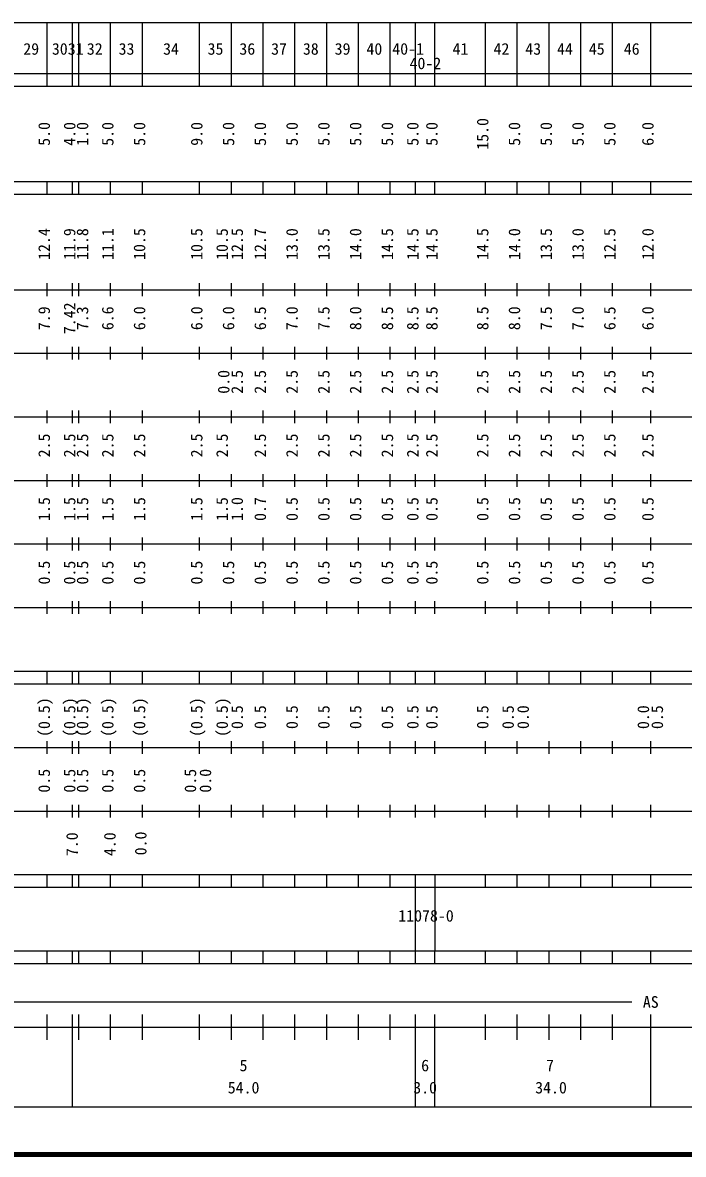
# Model space of a CAD drawing. Units: millimetres on the paper, enlarged 1000 times. Extents: x 40000 to 680000, y 20000 to 380000.
# Drawn here: x 460148 to 564131, y 20000 to 198000 of the extents above; entities that cross this region are included whole.
import ezdxf
from ezdxf.enums import TextEntityAlignment as Align

# ---------------------------------------------------------------- set-up
doc = ezdxf.new("R2010")
doc.units = ezdxf.units.MM
doc.header["$LTSCALE"] = 1000
doc.layers.add('M-TTL', color=2, linetype='Continuous', lineweight=140)
doc.layers.add('M-TTL-BAND', color=7, linetype='Continuous', lineweight=25)
doc.styles.add('ＭＳ ゴシック', font='')
doc.styles.get('ＭＳ ゴシック').set_extended_font_data('MS Gothic')

msp = doc.modelspace()

# ---------------------------------------------------------------- linework, layer by layer
at = {"layer": 'M-TTL'}
msp.add_line((40000, 20000), (680000, 20000), dxfattribs=at)
at = {"layer": 'M-TTL-BAND'}
for p, q in [((68000, 198000), (579000, 198000)), ((464000, 188000), (464000, 198000)), ((468000, 188000), (468000, 198000)), ((469000, 188000), (469000, 198000)), ((474000, 188000), (474000, 198000)), ((479000, 188000), (479000, 198000)), ((488000, 188000), (488000, 198000)), ((493000, 188000), (493000, 198000)), ((498000, 188000), (498000, 198000)), ((503000, 188000), (503000, 198000)), ((508000, 188000), (508000, 198000)), ((513000, 188000), (513000, 198000)), ((518000, 188000), (518000, 198000)), ((522000, 188000), (522000, 198000)), ((525000, 188000), (525000, 198000)), ((533000, 188000), (533000, 198000)), ((538000, 188000), (538000, 198000)), ((543000, 188000), (543000, 198000)), ((548000, 188000), (548000, 198000)), ((553000, 188000), (553000, 198000)), ((559000, 188000), (559000, 198000)), ((40000, 190000), (579000, 190000)), ((40000, 188000), (579000, 188000)), ((40000, 173000), (579000, 173000)), ((464000, 171000), (464000, 173000)), ((468000, 171000), (468000, 173000)), ((469000, 171000), (469000, 173000)), ((474000, 171000), (474000, 173000)), ((479000, 171000), (479000, 173000)), ((488000, 171000), (488000, 173000)), ((493000, 171000), (493000, 173000)), ((498000, 171000), (498000, 173000)), ((503000, 171000), (503000, 173000)), ((508000, 171000), (508000, 173000)), ((513000, 171000), (513000, 173000)), ((518000, 171000), (518000, 173000)), ((522000, 171000), (522000, 173000)), ((525000, 171000), (525000, 173000)), ((533000, 171000), (533000, 173000)), ((538000, 171000), (538000, 173000)), ((543000, 171000), (543000, 173000)), ((548000, 171000), (548000, 173000)), ((553000, 171000), (553000, 173000)), ((559000, 171000), (559000, 173000)), ((40000, 171000), (579000, 171000)), ((464000, 155000), (464000, 157000)), ((468000, 155000), (468000, 157000)), ((469000, 155000), (469000, 157000)), ((474000, 155000), (474000, 157000)), ((479000, 155000), (479000, 157000)), ((488000, 155000), (488000, 157000)), ((493000, 155000), (493000, 157000)), ((498000, 155000), (498000, 157000)), ((503000, 155000), (503000, 157000)), ((508000, 155000), (508000, 157000)), ((513000, 155000), (513000, 157000)), ((518000, 155000), (518000, 157000)), ((522000, 155000), (522000, 157000)), ((525000, 155000), (525000, 157000)), ((533000, 155000), (533000, 157000)), ((538000, 155000), (538000, 157000)), ((543000, 155000), (543000, 157000)), ((548000, 155000), (548000, 157000)), ((553000, 155000), (553000, 157000)), ((559000, 155000), (559000, 157000)), ((40000, 156000), (579000, 156000)), ((46000, 146000), (579000, 146000)), ((464000, 145000), (464000, 147000)), ((468000, 145000), (468000, 147000)), ((469000, 145000), (469000, 147000)), ((474000, 145000), (474000, 147000)), ((479000, 145000), (479000, 147000)), ((488000, 145000), (488000, 147000)), ((493000, 145000), (493000, 147000)), ((498000, 145000), (498000, 147000)), ((503000, 145000), (503000, 147000)), ((508000, 145000), (508000, 147000)), ((513000, 145000), (513000, 147000)), ((518000, 145000), (518000, 147000)), ((522000, 145000), (522000, 147000)), ((525000, 145000), (525000, 147000)), ((533000, 145000), (533000, 147000)), ((538000, 145000), (538000, 147000)), ((543000, 145000), (543000, 147000)), ((548000, 145000), (548000, 147000)), ((553000, 145000), (553000, 147000)), ((559000, 145000), (559000, 147000)), ((52000, 136000), (579000, 136000)), ((464000, 135000), (464000, 137000)), ((468000, 135000), (468000, 137000)), ((469000, 135000), (469000, 137000)), ((474000, 135000), (474000, 137000)), ((479000, 135000), (479000, 137000)), ((488000, 135000), (488000, 137000)), ((493000, 135000), (493000, 137000)), ((498000, 135000), (498000, 137000)), ((503000, 135000), (503000, 137000)), ((508000, 135000), (508000, 137000)), ((513000, 135000), (513000, 137000)), ((518000, 135000), (518000, 137000)), ((522000, 135000), (522000, 137000)), ((525000, 135000), (525000, 137000)), ((533000, 135000), (533000, 137000)), ((538000, 135000), (538000, 137000)), ((543000, 135000), (543000, 137000)), ((548000, 135000), (548000, 137000)), ((553000, 135000), (553000, 137000)), ((559000, 135000), (559000, 137000)), ((464000, 125000), (464000, 127000)), ((468000, 125000), (468000, 127000)), ((469000, 125000), (469000, 127000)), ((474000, 125000), (474000, 127000)), ((479000, 125000), (479000, 127000)), ((488000, 125000), (488000, 127000)), ((493000, 125000), (493000, 127000)), ((498000, 125000), (498000, 127000)), ((503000, 125000), (503000, 127000)), ((508000, 125000), (508000, 127000)), ((513000, 125000), (513000, 127000)), ((518000, 125000), (518000, 127000)), ((522000, 125000), (522000, 127000)), ((525000, 125000), (525000, 127000)), ((533000, 125000), (533000, 127000)), ((538000, 125000), (538000, 127000)), ((543000, 125000), (543000, 127000)), ((548000, 125000), (548000, 127000)), ((553000, 125000), (553000, 127000)), ((559000, 125000), (559000, 127000)), ((46000, 126000), (579000, 126000)), ((52000, 116000), (579000, 116000)), ((464000, 115000), (464000, 117000)), ((468000, 115000), (468000, 117000)), ((469000, 115000), (469000, 117000)), ((474000, 115000), (474000, 117000)), ((479000, 115000), (479000, 117000)), ((488000, 115000), (488000, 117000)), ((493000, 115000), (493000, 117000)), ((498000, 115000), (498000, 117000)), ((503000, 115000), (503000, 117000)), ((508000, 115000), (508000, 117000)), ((513000, 115000), (513000, 117000)), ((518000, 115000), (518000, 117000)), ((522000, 115000), (522000, 117000)), ((525000, 115000), (525000, 117000)), ((533000, 115000), (533000, 117000)), ((538000, 115000), (538000, 117000)), ((543000, 115000), (543000, 117000)), ((548000, 115000), (548000, 117000)), ((553000, 115000), (553000, 117000)), ((559000, 115000), (559000, 117000)), ((464000, 105000), (464000, 107000)), ((468000, 105000), (468000, 107000)), ((469000, 105000), (469000, 107000)), ((474000, 105000), (474000, 107000)), ((479000, 105000), (479000, 107000)), ((488000, 105000), (488000, 107000)), ((493000, 105000), (493000, 107000)), ((498000, 105000), (498000, 107000)), ((503000, 105000), (503000, 107000)), ((508000, 105000), (508000, 107000)), ((513000, 105000), (513000, 107000)), ((518000, 105000), (518000, 107000)), ((522000, 105000), (522000, 107000)), ((525000, 105000), (525000, 107000)), ((533000, 105000), (533000, 107000)), ((538000, 105000), (538000, 107000)), ((543000, 105000), (543000, 107000)), ((548000, 105000), (548000, 107000)), ((553000, 105000), (553000, 107000)), ((559000, 105000), (559000, 107000)), ((46000, 106000), (579000, 106000)), ((40000, 96000), (579000, 96000)), ((464000, 94000), (464000, 96000)), ((468000, 94000), (468000, 96000)), ((469000, 94000), (469000, 96000)), ((474000, 94000), (474000, 96000)), ((479000, 94000), (479000, 96000)), ((488000, 94000), (488000, 96000)), ((493000, 94000), (493000, 96000)), ((498000, 94000), (498000, 96000)), ((503000, 94000), (503000, 96000)), ((508000, 94000), (508000, 96000)), ((513000, 94000), (513000, 96000)), ((518000, 94000), (518000, 96000)), ((522000, 94000), (522000, 96000)), ((525000, 94000), (525000, 96000)), ((533000, 94000), (533000, 96000)), ((538000, 94000), (538000, 96000)), ((543000, 94000), (543000, 96000)), ((548000, 94000), (548000, 96000)), ((553000, 94000), (553000, 96000)), ((559000, 94000), (559000, 96000)), ((40000, 94000), (579000, 94000)), ((49000, 84000), (579000, 84000)), ((464000, 83000), (464000, 85000)), ((468000, 83000), (468000, 85000)), ((469000, 83000), (469000, 85000)), ((474000, 83000), (474000, 85000)), ((479000, 83000), (479000, 85000)), ((488000, 83000), (488000, 85000)), ((493000, 83000), (493000, 85000)), ((498000, 83000), (498000, 85000)), ((503000, 83000), (503000, 85000)), ((508000, 83000), (508000, 85000)), ((513000, 83000), (513000, 85000)), ((518000, 83000), (518000, 85000)), ((522000, 83000), (522000, 85000)), ((525000, 83000), (525000, 85000)), ((533000, 83000), (533000, 85000)), ((538000, 83000), (538000, 85000)), ((543000, 83000), (543000, 85000)), ((548000, 83000), (548000, 85000)), ((553000, 83000), (553000, 85000)), ((559000, 83000), (559000, 85000)), ((464000, 73000), (464000, 75000)), ((468000, 73000), (468000, 75000)), ((469000, 73000), (469000, 75000)), ((474000, 73000), (474000, 75000)), ((479000, 73000), (479000, 75000)), ((488000, 73000), (488000, 75000)), ((493000, 73000), (493000, 75000)), ((498000, 73000), (498000, 75000)), ((503000, 73000), (503000, 75000)), ((508000, 73000), (508000, 75000)), ((513000, 73000), (513000, 75000)), ((518000, 73000), (518000, 75000)), ((522000, 73000), (522000, 75000)), ((525000, 73000), (525000, 75000)), ((533000, 73000), (533000, 75000)), ((538000, 73000), (538000, 75000)), ((543000, 73000), (543000, 75000)), ((548000, 73000), (548000, 75000)), ((553000, 73000), (553000, 75000)), ((559000, 73000), (559000, 75000)), ((40000, 74000), (579000, 74000)), ((40000, 64000), (579000, 64000)), ((464000, 62000), (464000, 64000)), ((468000, 62000), (468000, 64000)), ((469000, 62000), (469000, 64000)), ((474000, 62000), (474000, 64000)), ((479000, 62000), (479000, 64000)), ((488000, 62000), (488000, 64000)), ((493000, 62000), (493000, 64000)), ((498000, 62000), (498000, 64000)), ((503000, 62000), (503000, 64000)), ((508000, 62000), (508000, 64000)), ((513000, 62000), (513000, 64000)), ((518000, 62000), (518000, 64000)), ((522000, 52000), (522000, 64000)), ((525000, 64000), (525000, 52000)), ((533000, 62000), (533000, 64000)), ((538000, 62000), (538000, 64000)), ((543000, 62000), (543000, 64000)), ((548000, 62000), (548000, 64000)), ((553000, 62000), (553000, 64000)), ((559000, 62000), (559000, 64000)), ((40000, 62000), (579000, 62000)), ((40000, 52000), (579000, 52000)), ((464000, 50000), (464000, 52000)), ((468000, 50000), (468000, 52000)), ((469000, 50000), (469000, 52000)), ((474000, 50000), (474000, 52000)), ((479000, 50000), (479000, 52000)), ((488000, 50000), (488000, 52000)), ((493000, 50000), (493000, 52000)), ((498000, 50000), (498000, 52000)), ((503000, 50000), (503000, 52000)), ((508000, 50000), (508000, 52000)), ((513000, 50000), (513000, 52000)), ((518000, 50000), (518000, 52000)), ((522000, 50000), (522000, 52000)), ((525000, 50000), (525000, 52000)), ((533000, 50000), (533000, 52000)), ((538000, 50000), (538000, 52000)), ((543000, 50000), (543000, 52000)), ((548000, 50000), (548000, 52000)), ((553000, 50000), (553000, 52000)), ((559000, 50000), (559000, 52000)), ((40000, 50000), (579000, 50000)), ((71000, 44000), (556000, 44000)), ((464000, 38000), (464000, 42000)), ((468000, 27500), (468000, 42000)), ((469000, 38000), (469000, 42000)), ((474000, 38000), (474000, 42000)), ((479000, 38000), (479000, 42000)), ((488000, 38000), (488000, 42000)), ((493000, 38000), (493000, 42000)), ((498000, 38000), (498000, 42000)), ((503000, 38000), (503000, 42000)), ((508000, 38000), (508000, 42000)), ((513000, 38000), (513000, 42000)), ((518000, 38000), (518000, 42000)), ((522000, 27500), (522000, 42000)), ((525000, 27500), (525000, 42000)), ((533000, 38000), (533000, 42000)), ((538000, 38000), (538000, 42000)), ((543000, 38000), (543000, 42000)), ((548000, 38000), (548000, 42000)), ((553000, 38000), (553000, 42000)), ((559000, 27500), (559000, 42000)), ((40000, 40000), (579000, 40000)), ((68000, 27500), (579000, 27500))]:
    msp.add_line(p, q, dxfattribs=at)

# ---------------------------------------------------------------- texts
at = {"layer": 'M-TTL-BAND', "style": 'ＭＳ ゴシック'}
for s, p in [('29', (461500, 192405)), ('30', (466000, 192405)), ('31', (468500, 192405)), ('32', (471500, 192405)), ('33', (476500, 192405)), ('34', (483500, 192405)), ('35', (490500, 192405)), ('36', (495500, 192405)), ('37', (500500, 192405)), ('38', (505500, 192405)), ('39', (510500, 192405)), ('40', (515500, 192405)), ('40-1', (520814, 192405)), ('41', (529046, 192405)), ('42', (535500, 192405)), ('43', (540500, 192405)), ('44', (545500, 192405)), ('45', (550500, 192405)), ('46', (556000, 192405)), ('40-2', (523534, 190129)), ('11078-0', (523632, 56058)), ('AS', (559000, 42500)), ('5', (494909, 32523)), ('6', (523489, 32523)), ('7', (543145, 32523)), ('54.0', (494923, 29033)), ('3.0', (523489, 29033)), ('34.0', (543300, 29033))]:
    msp.add_text(s, height=1833, dxfattribs=at).set_placement(p, align=Align.BOTTOM_CENTER)
for s, p in [('5.0', (465000, 180500)), ('4.0', (469000, 180500)), ('1.0', (471028, 180500)), ('5.0', (475000, 180500)), ('5.0', (480000, 180500)), ('9.0', (489000, 180500)), ('5.0', (494000, 180500)), ('5.0', (499000, 180500)), ('5.0', (504000, 180500)), ('5.0', (509000, 180500)), ('5.0', (514000, 180500)), ('5.0', (519000, 180500)), ('5.0', (523000, 180500)), ('5.0', (526000, 180500)), ('15.0', (534000, 180500)), ('5.0', (539000, 180500)), ('5.0', (544000, 180500)), ('5.0', (549000, 180500)), ('5.0', (554000, 180500)), ('6.0', (560000, 180500)), ('12.4', (465000, 163174)), ('11.8', (471028, 163174)), ('11.1', (475000, 163174)), ('11.9', (469000, 163174)), ('10.5', (480000, 163174)), ('10.5', (489000, 163174)), ('10.5', (493000, 163174)), ('12.5', (495370, 163174)), ('12.7', (499000, 163174)), ('13.0', (504000, 163174)), ('13.5', (509000, 163174)), ('14.0', (514000, 163174)), ('14.5', (519000, 163174)), ('14.5', (523000, 163174)), ('14.5', (526000, 163174)), ('14.5', (534000, 163174)), ('14.0', (539000, 163174)), ('13.5', (544000, 163174)), ('13.0', (549000, 163174)), ('12.5', (554000, 163174)), ('12.0', (560000, 163174)), ('7.9', (465000, 151500)), ('7.42', (469000, 151500)), ('7.3', (471028, 151500)), ('6.6', (475000, 151500)), ('6.0', (480000, 151500)), ('6.0', (489000, 151500)), ('6.0', (494000, 151500)), ('6.5', (499000, 151500)), ('7.0', (504000, 151500)), ('7.5', (509000, 151500)), ('8.0', (514000, 151500)), ('8.5', (519000, 151500)), ('8.5', (523000, 151500)), ('8.5', (526000, 151500)), ('8.5', (534000, 151500)), ('8.0', (539000, 151500)), ('7.5', (544000, 151500)), ('7.0', (549000, 151500)), ('6.5', (554000, 151500)), ('6.0', (560000, 151500)), ('0.0', (493243, 141500)), ('2.5', (495370, 141500)), ('2.5', (499000, 141500)), ('2.5', (504000, 141500)), ('2.5', (509000, 141500)), ('2.5', (514000, 141500)), ('2.5', (519000, 141500)), ('2.5', (523000, 141500)), ('2.5', (526000, 141500)), ('2.5', (534000, 141500)), ('2.5', (539000, 141500)), ('2.5', (544000, 141500)), ('2.5', (549000, 141500)), ('2.5', (554000, 141500)), ('2.5', (560000, 141500)), ('2.5', (465000, 131500)), ('2.5', (469000, 131500)), ('2.5', (471028, 131500)), ('2.5', (475000, 131500)), ('2.5', (480000, 131500)), ('2.5', (489000, 131500)), ('2.5', (493000, 131500)), ('2.5', (499000, 131500)), ('2.5', (504000, 131500)), ('2.5', (509000, 131500)), ('2.5', (514000, 131500)), ('2.5', (519000, 131500)), ('2.5', (523000, 131500)), ('2.5', (526000, 131500)), ('2.5', (534000, 131500)), ('2.5', (539000, 131500)), ('2.5', (544000, 131500)), ('2.5', (549000, 131500)), ('2.5', (554000, 131500)), ('2.5', (560000, 131500)), ('1.5', (465000, 121500)), ('1.5', (469000, 121500)), ('1.5', (471028, 121500)), ('1.5', (475000, 121500)), ('1.5', (480000, 121500)), ('1.5', (489000, 121500)), ('1.5', (493000, 121500)), ('1.0', (495370, 121500)), ('0.7', (499000, 121500)), ('0.5', (504000, 121500)), ('0.5', (509000, 121500)), ('0.5', (514000, 121500)), ('0.5', (519000, 121500)), ('0.5', (523000, 121500)), ('0.5', (526000, 121500)), ('0.5', (534000, 121500)), ('0.5', (539000, 121500)), ('0.5', (544000, 121500)), ('0.5', (549000, 121500)), ('0.5', (554000, 121500)), ('0.5', (560000, 121500)), ('0.5', (465000, 111500)), ('0.5', (469000, 111500)), ('0.5', (471028, 111500)), ('0.5', (475000, 111500)), ('0.5', (480000, 111500)), ('0.5', (489000, 111500)), ('0.5', (494000, 111500)), ('0.5', (499000, 111500)), ('0.5', (504000, 111500)), ('0.5', (509000, 111500)), ('0.5', (514000, 111500)), ('0.5', (519000, 111500)), ('0.5', (523000, 111500)), ('0.5', (526000, 111500)), ('0.5', (534000, 111500)), ('0.5', (539000, 111500)), ('0.5', (544000, 111500)), ('0.5', (549000, 111500)), ('0.5', (554000, 111500)), ('0.5', (560000, 111500)), ('(0.5)', (465000, 88764)), ('(0.5)', (469000, 88764)), ('(0.5)', (471028, 88764)), ('(0.5)', (475000, 88764)), ('(0.5)', (480000, 88764)), ('(0.5)', (489000, 88764)), ('(0.5)', (493000, 88764)), ('0.5', (495370, 88764)), ('0.5', (499000, 88764)), ('0.5', (504000, 88764)), ('0.5', (509000, 88764)), ('0.5', (514000, 88764)), ('0.5', (519000, 88764)), ('0.5', (523000, 88764)), ('0.5', (526000, 88764)), ('0.5', (534000, 88764)), ('0.5', (538000, 88764)), ('0.0', (540370, 88764)), ('0.0', (559283, 88762)), ('0.5', (561479, 88764)), ('0.5', (465000, 78764)), ('0.5', (469000, 78764)), ('0.5', (471028, 78764)), ('0.5', (475000, 78764)), ('0.5', (480000, 78764)), ('0.5', (488000, 78764)), ('0.0', (490370, 78764)), ('7.0', (469387, 68783)), ('4.0', (475336, 68783)), ('0.0', (480192, 68904))]:
    msp.add_text(s, height=1833, rotation=90, dxfattribs=at).set_placement(p, align=Align.BOTTOM_CENTER)

doc.saveas('drawing.dxf')
